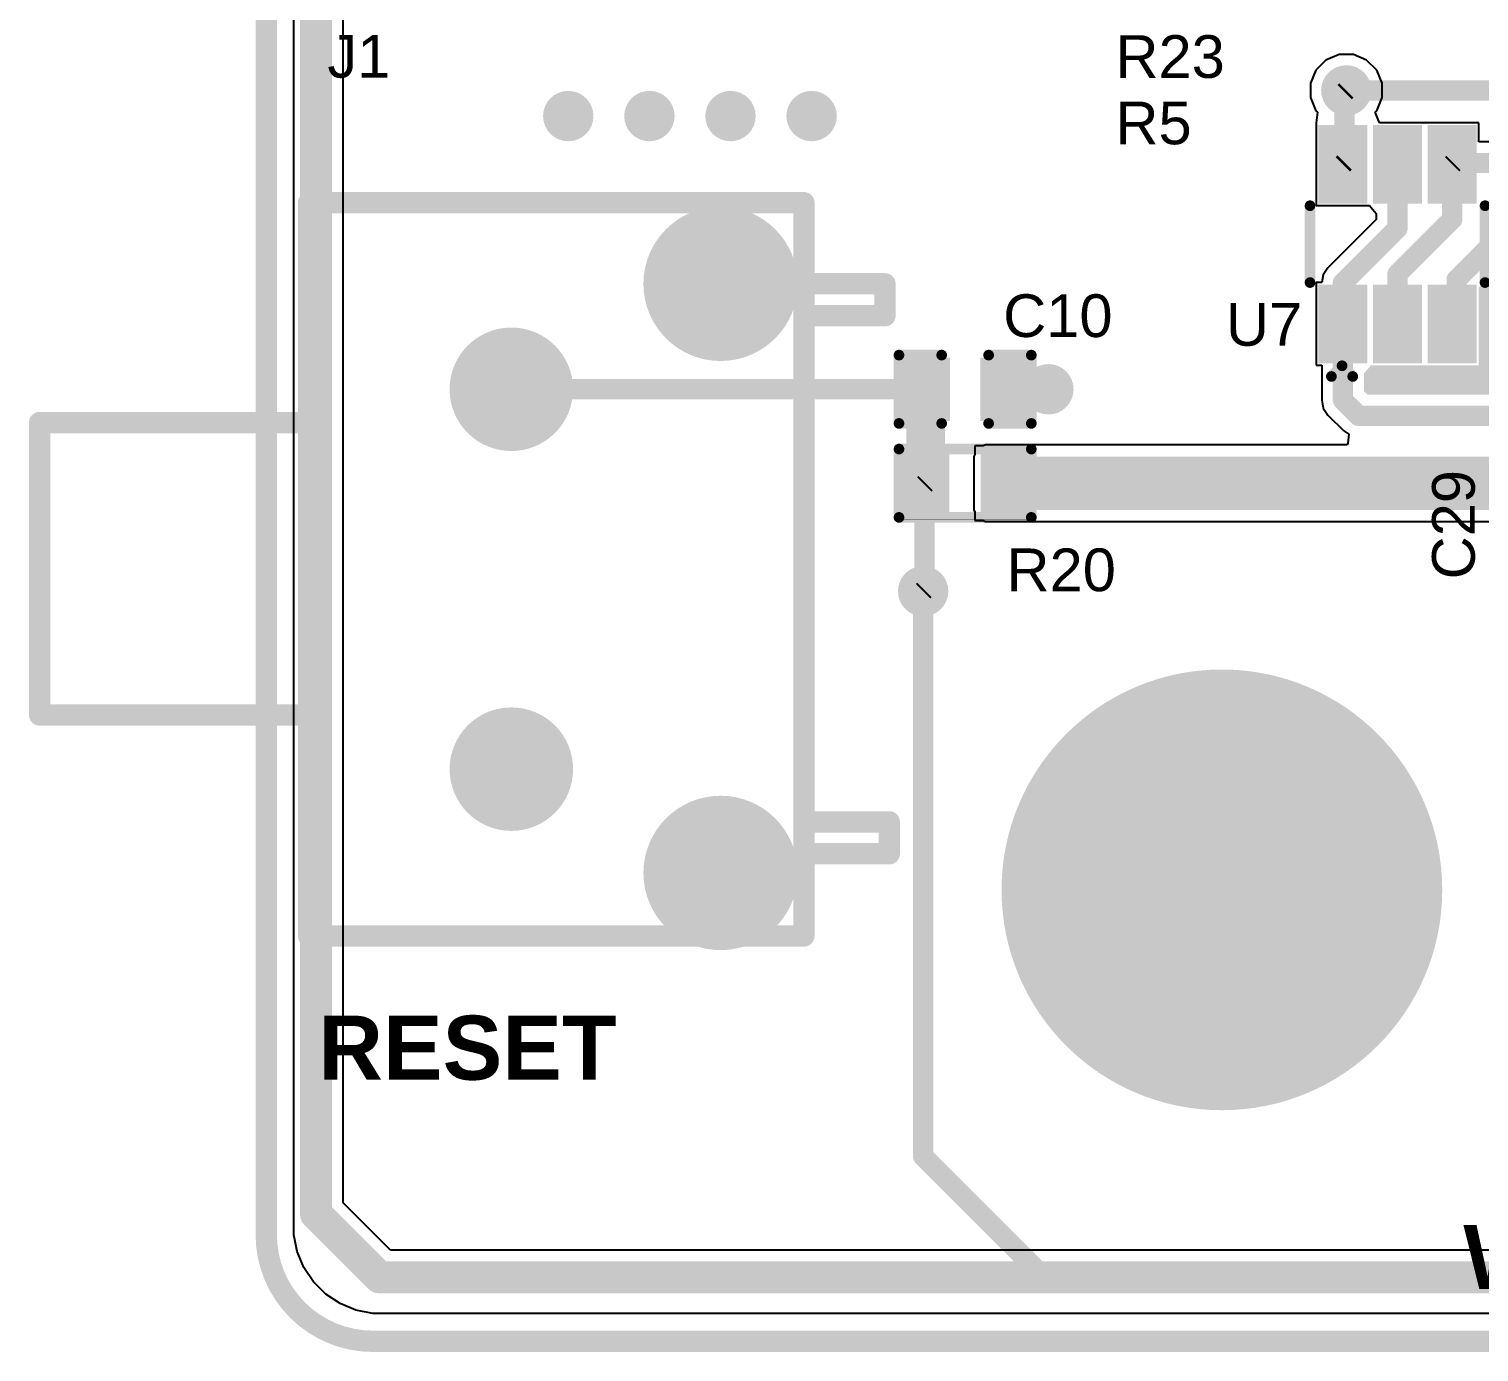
# Model space of a CAD drawing. Header units: inches. Extents: x -3 to 103, y 0 to 40.
# Drawn here: x -2.82 to 14.43, y -0.13 to 15.62 of the extents above; entities that cross this region are included whole.
import ezdxf

# ---------------------------------------------------------------- set-up
doc = ezdxf.new("R2010")
doc.units = ezdxf.units.IN
for name, color, linetype in [('Board Outline', 216, 'Continuous'), ('Bottom Layer', 5, 'Continuous'), ('Bottom Paste', 16, 'Continuous'), ('Bottom Solder', 6, 'Continuous'), ('Multi-Layer', 9, 'Continuous'), ('Pad Holes', 156, 'Continuous'), ('Top Layer', 1, 'Continuous'), ('Top Overlay', 2, 'Continuous'), ('Top Paste', 8, 'Continuous'), ('Top Solder', 216, 'Continuous'), ('Via Holes', 16, 'Continuous')]:
    doc.layers.add(name, color=color, linetype=linetype)
doc.styles.add('Arial', font='', dxfattribs={"height": 0.2})
doc.styles.add('Arial_Bold', font='', dxfattribs={"height": 0.2})
doc.styles.get('Arial').set_extended_font_data('Arial')
doc.styles.get('Arial_Bold').set_extended_font_data('Arial', bold=True)

# ---------------------------------------------------------------- blocks, each defined once
blk = doc.blocks.new('SC_70_6__18')
at = {"layer": 'Top Layer'}
for points in [[(-1.31500118, 0.84000086), (-0.5850000999999999, 0.84000086), (-0.5850000999999999, 0.4600016199999999), (-1.31500118, 0.4600016199999999)], [(0.5850000999999999, 0.84000086), (1.31500118, 0.84000086), (1.31500118, 0.4600016199999999), (0.5850000999999999, 0.4600016199999999)], [(-1.31500118, 0.18999962), (-0.5850000999999999, 0.18999962), (-0.5850000999999999, -0.18999962), (-1.31500118, -0.18999962)], [(0.5850000999999999, 0.18999962), (1.31500118, 0.18999962), (1.31500118, -0.18999962), (0.5850000999999999, -0.18999962)], [(-1.31500118, -0.4599990799999999), (-0.5850000999999999, -0.4599990799999999), (-0.5850000999999999, -0.8399983199999999), (-1.31500118, -0.8399983199999999)], [(0.5850000999999999, -0.4599990799999999), (1.31500118, -0.4599990799999999), (1.31500118, -0.8399983199999999), (0.5850000999999999, -0.8399983199999999)]]:
    blk.add_hatch(color=1, dxfattribs=at).paths.add_polyline_path(points)
at = {"layer": 'Top Paste'}
for points in [[(-1.31500118, 0.84000086), (-0.5850000999999999, 0.84000086), (-0.5850000999999999, 0.4600016199999999), (-1.31500118, 0.4600016199999999)], [(0.5850000999999999, 0.84000086), (1.31500118, 0.84000086), (1.31500118, 0.4600016199999999), (0.5850000999999999, 0.4600016199999999)], [(-1.31500118, 0.18999962), (-0.5850000999999999, 0.18999962), (-0.5850000999999999, -0.18999962), (-1.31500118, -0.18999962)], [(0.5850000999999999, 0.18999962), (1.31500118, 0.18999962), (1.31500118, -0.18999962), (0.5850000999999999, -0.18999962)], [(-1.31500118, -0.4599990799999999), (-0.5850000999999999, -0.4599990799999999), (-0.5850000999999999, -0.8399983199999999), (-1.31500118, -0.8399983199999999)], [(0.5850000999999999, -0.4599990799999999), (1.31500118, -0.4599990799999999), (1.31500118, -0.8399983199999999), (0.5850000999999999, -0.8399983199999999)]]:
    blk.add_hatch(color=8, dxfattribs=at).paths.add_polyline_path(points)
at = {"layer": 'Top Solder'}
for points in [[(-1.41660118, 0.9416008599999999), (-0.4834000999999999, 0.9416008599999999), (-0.4834000999999999, 0.35840162), (-1.41660118, 0.35840162)], [(0.4834000999999999, 0.9416008599999999), (1.41660118, 0.9416008599999999), (1.41660118, 0.35840162), (0.4834000999999999, 0.35840162)], [(-1.41660118, 0.29159962), (-0.4834000999999999, 0.29159962), (-0.4834000999999999, -0.29159962), (-1.41660118, -0.29159962)], [(0.4834000999999999, 0.29159962), (1.41660118, 0.29159962), (1.41660118, -0.29159962), (0.4834000999999999, -0.29159962)], [(-1.41660118, -0.35839908), (-0.4834000999999999, -0.35839908), (-0.4834000999999999, -0.94159832), (-1.41660118, -0.94159832)], [(0.4834000999999999, -0.35839908), (1.41660118, -0.35839908), (1.41660118, -0.94159832), (0.4834000999999999, -0.94159832)]]:
    blk.add_hatch(color=216, dxfattribs=at).paths.add_polyline_path(points)
at = {"layer": 'Top Overlay', "const_width": 0.127}
for points in [[(-0.4571999999999999, 1.0414), (0.4571999999999999, 1.0414)], [(-1.5748, 0.7874), (-1.5748, 0.5334)], [(-1.5748, 0.7874), (-1.4478, 0.6604)], [(-1.4478, 0.6604), (-1.5748, 0.5334)], [(-0.4571999999999999, -1.04139746), (0.4571999999999999, -1.04139746)]]:
    blk.add_lwpolyline(points, dxfattribs=at)
at = {"layer": 'Top Overlay', "const_width": 0.0635}
for points in [[(-0.4889499999999999, 1.0414, 1), (-0.42545, 1.0414, 1)], [(0.42545, 1.0414, 1), (0.4889499999999999, 1.0414, 1)], [(-1.60655, 0.7874, 1), (-1.54305, 0.7874, 1)], [(-1.60655, 0.7874, 1), (-1.54305, 0.7874, 1)], [(-1.47955, 0.6604, 1), (-1.41605, 0.6604, 1)], [(-1.47955, 0.6604, 1), (-1.41605, 0.6604, 1)], [(-1.60655, 0.5334, 1), (-1.54305, 0.5334, 1)], [(-1.60655, 0.5334, 1), (-1.54305, 0.5334, 1)], [(-0.4889499999999999, -1.04139746, 1), (-0.42545, -1.04139746, 1)], [(0.42545, -1.04139746, 1), (0.4889499999999999, -1.04139746, 1)]]:
    blk.add_lwpolyline(points, format="xyb", close=True, dxfattribs=at)
blk = doc.blocks.new('1_1825027_4_27')
at = {"layer": 'Bottom Layer'}
h = blk.add_hatch(color=5, dxfattribs=at)
edge = h.paths.add_edge_path()
edge.add_arc((-3.50500188, 0), 0.7499985, 0, 360)
h = blk.add_hatch(color=5, dxfattribs=at)
edge = h.paths.add_edge_path()
edge.add_arc((3.50499934, 0), 0.7499985, 0, 360)
h = blk.add_hatch(color=5, dxfattribs=at)
edge = h.paths.add_edge_path()
edge.add_arc((-2.25000312, -2.4900001), 0.5999987999999999, 0, 360)
h = blk.add_hatch(color=5, dxfattribs=at)
edge = h.paths.add_edge_path()
edge.add_arc((2.269998, -2.4900001), 0.5999987999999999, 0, 360)
at = {"layer": 'Bottom Paste'}
h = blk.add_hatch(color=16, dxfattribs=at)
edge = h.paths.add_edge_path()
edge.add_arc((-3.50500188, 0), 0.91855798, 0, 360)
h = blk.add_hatch(color=16, dxfattribs=at)
edge = h.paths.add_edge_path()
edge.add_arc((3.50499934, 0), 0.91855798, 0, 360)
h = blk.add_hatch(color=16, dxfattribs=at)
edge = h.paths.add_edge_path()
edge.add_arc((-2.25000312, -2.4900001), 0.7348448599999999, 0, 360)
h = blk.add_hatch(color=16, dxfattribs=at)
edge = h.paths.add_edge_path()
edge.add_arc((2.269998, -2.4900001), 0.7348448599999999, 0, 360)
at = {"layer": 'Bottom Solder'}
h = blk.add_hatch(color=6, dxfattribs=at)
edge = h.paths.add_edge_path()
edge.add_arc((-3.50500188, 0), 0.7649997399999999, 0, 360)
h = blk.add_hatch(color=6, dxfattribs=at)
edge = h.paths.add_edge_path()
edge.add_arc((3.50499934, 0), 0.7649997399999999, 0, 360)
h = blk.add_hatch(color=6, dxfattribs=at)
edge = h.paths.add_edge_path()
edge.add_arc((-2.25000312, -2.4900001), 0.61500004, 0, 360)
h = blk.add_hatch(color=6, dxfattribs=at)
edge = h.paths.add_edge_path()
edge.add_arc((2.269998, -2.4900001), 0.61500004, 0, 360)
at = {"layer": 'Multi-Layer'}
h = blk.add_hatch(color=9, dxfattribs=at)
edge = h.paths.add_edge_path()
edge.add_arc((-3.50500188, 0), 0.7499985, 0, 360)
h = blk.add_hatch(color=9, dxfattribs=at)
edge = h.paths.add_edge_path()
edge.add_arc((3.50499934, 0), 0.7499985, 0, 360)
h = blk.add_hatch(color=9, dxfattribs=at)
edge = h.paths.add_edge_path()
edge.add_arc((-2.25000312, -2.4900001), 0.5999987999999999, 0, 360)
h = blk.add_hatch(color=9, dxfattribs=at)
edge = h.paths.add_edge_path()
edge.add_arc((2.269998, -2.4900001), 0.5999987999999999, 0, 360)
at = {"layer": 'Pad Holes'}
h = blk.add_hatch(color=7, dxfattribs=at)
edge = h.paths.add_edge_path()
edge.add_arc((-3.50500188, 0), 0.5999987999999999, 0, 360)
h = blk.add_hatch(color=7, dxfattribs=at)
edge = h.paths.add_edge_path()
edge.add_arc((3.50499934, 0), 0.5999987999999999, 0, 360)
h = blk.add_hatch(color=7, dxfattribs=at)
edge = h.paths.add_edge_path()
edge.add_arc((-2.25000312, -2.4900001), 0.499999, 0, 360)
h = blk.add_hatch(color=7, dxfattribs=at)
edge = h.paths.add_edge_path()
edge.add_arc((2.269998, -2.4900001), 0.499999, 0, 360)
at = {"layer": 'Top Layer'}
h = blk.add_hatch(color=1, dxfattribs=at)
edge = h.paths.add_edge_path()
edge.add_arc((-3.50500188, 0), 0.7499985, 0, 360)
h = blk.add_hatch(color=1, dxfattribs=at)
edge = h.paths.add_edge_path()
edge.add_arc((3.50499934, 0), 0.7499985, 0, 360)
h = blk.add_hatch(color=1, dxfattribs=at)
edge = h.paths.add_edge_path()
edge.add_arc((-2.25000312, -2.4900001), 0.5999987999999999, 0, 360)
h = blk.add_hatch(color=1, dxfattribs=at)
edge = h.paths.add_edge_path()
edge.add_arc((2.269998, -2.4900001), 0.5999987999999999, 0, 360)
at = {"layer": 'Top Paste'}
h = blk.add_hatch(color=8, dxfattribs=at)
edge = h.paths.add_edge_path()
edge.add_arc((-3.50500188, 0), 0.91855798, 0, 360)
h = blk.add_hatch(color=8, dxfattribs=at)
edge = h.paths.add_edge_path()
edge.add_arc((3.50499934, 0), 0.91855798, 0, 360)
h = blk.add_hatch(color=8, dxfattribs=at)
edge = h.paths.add_edge_path()
edge.add_arc((-2.25000312, -2.4900001), 0.7348448599999999, 0, 360)
h = blk.add_hatch(color=8, dxfattribs=at)
edge = h.paths.add_edge_path()
edge.add_arc((2.269998, -2.4900001), 0.7348448599999999, 0, 360)
at = {"layer": 'Top Solder'}
h = blk.add_hatch(color=216, dxfattribs=at)
edge = h.paths.add_edge_path()
edge.add_arc((-3.50500188, 0), 0.7649997399999999, 0, 360)
h = blk.add_hatch(color=216, dxfattribs=at)
edge = h.paths.add_edge_path()
edge.add_arc((3.50499934, 0), 0.7649997399999999, 0, 360)
h = blk.add_hatch(color=216, dxfattribs=at)
edge = h.paths.add_edge_path()
edge.add_arc((-2.25000312, -2.4900001), 0.61500004, 0, 360)
h = blk.add_hatch(color=216, dxfattribs=at)
edge = h.paths.add_edge_path()
edge.add_arc((2.269998, -2.4900001), 0.61500004, 0, 360)
at = {"layer": 'Top Overlay', "const_width": 0.254}
for points in [[(-3.1258637, 1.9558), (-3.50500188, 1.9558)], [(-3.50500188, 0.9905999999999999), (-3.50500188, 1.9558)], [(-3.1258637, 0.9905999999999999), (-3.1258637, 1.9558)], [(3.2766, 2.0066), (2.89746182, 2.0066)], [(2.89746182, 0.9905999999999999), (2.89746182, 2.0066)], [(3.2766, 0.9905999999999999), (3.2766, 2.0066)], [(4.255000379999999, 0.9905999999999999), (-4.4704, 0.9905999999999999)], [(-4.4704, -4.9022), (-4.4704, 0.9905999999999999)], [(-3.1258637, 0.9905999999999999), (-3.50500188, 0.9905999999999999)], [(3.2766, 0.9905999999999999), (2.89746182, 0.9905999999999999)], [(4.255000379999999, -4.9022), (4.255000379999999, 0.9905999999999999)], [(4.255000379999999, -4.9022), (-4.4704, -4.9022)], [(1.6256, -4.9022), (-1.8542, -4.9022)], [(-1.8542, -8.102599999999999), (-1.8542, -4.9022)], [(1.6256, -8.102599999999999), (1.6256, -4.9022)], [(1.6256, -8.102599999999999), (-1.8542, -8.102599999999999)]]:
    blk.add_lwpolyline(points, dxfattribs=at)
at = {"layer": 'Top Overlay', "const_width": 0.127}
for points in [[(-3.56850188, 1.9558, 1), (-3.44150188, 1.9558, 1)], [(-3.56850188, 1.9558, 1), (-3.44150188, 1.9558, 1)], [(-3.1893637, 1.9558, 1), (-3.0623637, 1.9558, 1)], [(-3.1893637, 1.9558, 1), (-3.0623637, 1.9558, 1)], [(2.83396182, 2.0066, 1), (2.96096182, 2.0066, 1)], [(2.83396182, 2.0066, 1), (2.96096182, 2.0066, 1)], [(3.2131, 2.0066, 1), (3.3401, 2.0066, 1)], [(3.2131, 2.0066, 1), (3.3401, 2.0066, 1)], [(-4.533899999999999, 0.9905999999999999, 1), (-4.406899999999999, 0.9905999999999999, 1)], [(-4.533899999999999, 0.9905999999999999, 1), (-4.406899999999999, 0.9905999999999999, 1)], [(-3.56850188, 0.9905999999999999, 1), (-3.44150188, 0.9905999999999999, 1)], [(-3.56850188, 0.9905999999999999, 1), (-3.44150188, 0.9905999999999999, 1)], [(-3.1893637, 0.9905999999999999, 1), (-3.0623637, 0.9905999999999999, 1)], [(-3.1893637, 0.9905999999999999, 1), (-3.0623637, 0.9905999999999999, 1)], [(2.83396182, 0.9905999999999999, 1), (2.96096182, 0.9905999999999999, 1)], [(2.83396182, 0.9905999999999999, 1), (2.96096182, 0.9905999999999999, 1)], [(3.2131, 0.9905999999999999, 1), (3.3401, 0.9905999999999999, 1)], [(3.2131, 0.9905999999999999, 1), (3.3401, 0.9905999999999999, 1)], [(4.19150038, 0.9905999999999999, 1), (4.31850038, 0.9905999999999999, 1)], [(4.19150038, 0.9905999999999999, 1), (4.31850038, 0.9905999999999999, 1)], [(-4.533899999999999, -4.9022, 1), (-4.406899999999999, -4.9022, 1)], [(-4.533899999999999, -4.9022, 1), (-4.406899999999999, -4.9022, 1)], [(-1.9177, -4.9022, 1), (-1.7907, -4.9022, 1)], [(-1.9177, -4.9022, 1), (-1.7907, -4.9022, 1)], [(1.5621, -4.9022, 1), (1.6891, -4.9022, 1)], [(1.5621, -4.9022, 1), (1.6891, -4.9022, 1)], [(4.19150038, -4.9022, 1), (4.31850038, -4.9022, 1)], [(4.19150038, -4.9022, 1), (4.31850038, -4.9022, 1)], [(-1.9177, -8.102599999999999, 1), (-1.7907, -8.102599999999999, 1)], [(-1.9177, -8.102599999999999, 1), (-1.7907, -8.102599999999999, 1)], [(1.5621, -8.102599999999999, 1), (1.6891, -8.102599999999999, 1)], [(1.5621, -8.102599999999999, 1), (1.6891, -8.102599999999999, 1)]]:
    blk.add_lwpolyline(points, format="xyb", close=True, dxfattribs=at)
blk = doc.blocks.new('R___0402_56')
at = {"layer": 'Top Layer'}
for points in [[(-0.6985, -0.3175), (-0.6985, 0.3175), (-0.2412999999999999, 0.3175), (-0.2413, -0.3175)], [(0.2412999999999999, -0.3175), (0.2413, 0.3175), (0.6985, 0.3175), (0.6985, -0.3175)]]:
    blk.add_hatch(color=1, dxfattribs=at).paths.add_polyline_path(points)
at = {"layer": 'Top Paste'}
for points in [[(-0.6985, -0.3175), (-0.6985, 0.3175), (-0.2412999999999999, 0.3175), (-0.2413, -0.3175)], [(0.2412999999999999, -0.3175), (0.2413, 0.3175), (0.6985, 0.3175), (0.6985, -0.3175)]]:
    blk.add_hatch(color=8, dxfattribs=at).paths.add_polyline_path(points)
at = {"layer": 'Top Solder'}
for points in [[(-0.75350116, -0.37250116), (-0.75350116, 0.37250116), (-0.1862988399999999, 0.37250116), (-0.18629884, -0.37250116)], [(0.1862988399999999, -0.37250116), (0.18629884, 0.37250116), (0.75350116, 0.37250116), (0.75350116, -0.37250116)]]:
    blk.add_hatch(color=216, dxfattribs=at).paths.add_polyline_path(points)
at = {"layer": 'Top Overlay'}
for points, const_width in [([(-0.7874, 0.4064), (0.7874, 0.4064)], 0.127), ([(-0.7874, -0.4064), (-0.7874, 0.4064)], 0.127), ([(0.7874, -0.4064), (0.7874, 0.4064)], 0.127), ([(-0.7874, -0.4064), (0.7874, -0.4064)], 0.127), ([(-0.8128, -0.4318), (0.8128, -0.4318)], 0.0032258)]:
    blk.add_lwpolyline(points, dxfattribs=dict(at, const_width=const_width))
for points, const_width in [([(-0.8191499999999999, 0.4064, 1), (-0.7556499999999999, 0.4064, 1)], 0.0635), ([(-0.8191499999999999, 0.4064, 1), (-0.7556499999999999, 0.4064, 1)], 0.0635), ([(0.7556499999999999, 0.4064, 1), (0.8191499999999999, 0.4064, 1)], 0.0635), ([(0.7556499999999999, 0.4064, 1), (0.8191499999999999, 0.4064, 1)], 0.0635), ([(-0.8191499999999999, -0.4064, 1), (-0.7556499999999999, -0.4064, 1)], 0.0635), ([(-0.8191499999999999, -0.4064, 1), (-0.7556499999999999, -0.4064, 1)], 0.0635), ([(0.7556499999999999, -0.4064, 1), (0.8191499999999999, -0.4064, 1)], 0.0635), ([(0.7556499999999999, -0.4064, 1), (0.8191499999999999, -0.4064, 1)], 0.0635), ([(-0.81360518, -0.4318, 1), (-0.8119948199999999, -0.4318, 1)], 0.0016129), ([(0.8119948199999999, -0.4318, 1), (0.81360518, -0.4318, 1)], 0.0016129)]:
    blk.add_lwpolyline(points, format="xyb", close=True, dxfattribs=dict(at, const_width=const_width))
blk = doc.blocks.new('____0402_125')
at = {"layer": 'Top Layer'}
for points in [[(-0.6985, -0.3175), (-0.6985, 0.3175), (-0.2412999999999999, 0.3175), (-0.2413, -0.3175)], [(0.2412999999999999, -0.3175), (0.2413, 0.3175), (0.6985, 0.3175), (0.6985, -0.3175)]]:
    blk.add_hatch(color=1, dxfattribs=at).paths.add_polyline_path(points)
at = {"layer": 'Top Paste'}
for points in [[(-0.6985, -0.3175), (-0.6985, 0.3175), (-0.2412999999999999, 0.3175), (-0.2413, -0.3175)], [(0.2412999999999999, -0.3175), (0.2413, 0.3175), (0.6985, 0.3175), (0.6985, -0.3175)]]:
    blk.add_hatch(color=8, dxfattribs=at).paths.add_polyline_path(points)
at = {"layer": 'Top Solder'}
for points in [[(-0.7584998799999999, -0.37749988), (-0.7584998799999999, 0.37749988), (-0.18130012, 0.37749988), (-0.18130012, -0.37749988)], [(0.18130012, -0.37749988), (0.18130012, 0.37749988), (0.7584998799999999, 0.37749988), (0.7584998799999999, -0.37749988)]]:
    blk.add_hatch(color=216, dxfattribs=at).paths.add_polyline_path(points)
at = {"layer": 'Top Overlay', "const_width": 0.127}
for points in [[(-0.7874, -0.4064), (-0.7874, 0.4064)], [(-0.7874, 0.4064), (-0.2794, 0.4064)], [(0.2794, 0.4064), (0.7874, 0.4064)], [(0.7874, -0.4064), (0.7874, 0.4064)], [(-0.7874, -0.4064), (-0.2794, -0.4064)], [(0.2794, -0.4064), (0.7874, -0.4064)]]:
    blk.add_lwpolyline(points, dxfattribs=at)
at = {"layer": 'Top Overlay', "const_width": 0.0635}
for points in [[(-0.8191499999999999, 0.4064, 1), (-0.7556499999999999, 0.4064, 1)], [(-0.8191499999999999, 0.4064, 1), (-0.7556499999999999, 0.4064, 1)], [(-0.31115, 0.4064, 1), (-0.24765, 0.4064, 1)], [(0.24765, 0.4064, 1), (0.31115, 0.4064, 1)], [(0.7556499999999999, 0.4064, 1), (0.8191499999999999, 0.4064, 1)], [(0.7556499999999999, 0.4064, 1), (0.8191499999999999, 0.4064, 1)], [(-0.8191499999999999, -0.4064, 1), (-0.7556499999999999, -0.4064, 1)], [(-0.8191499999999999, -0.4064, 1), (-0.7556499999999999, -0.4064, 1)], [(-0.31115, -0.4064, 1), (-0.24765, -0.4064, 1)], [(0.24765, -0.4064, 1), (0.31115, -0.4064, 1)], [(0.7556499999999999, -0.4064, 1), (0.8191499999999999, -0.4064, 1)], [(0.7556499999999999, -0.4064, 1), (0.8191499999999999, -0.4064, 1)]]:
    blk.add_lwpolyline(points, format="xyb", close=True, dxfattribs=at)

msp = doc.modelspace()

# ---------------------------------------------------------------- hatches: boundary and pattern name
at = {"layer": 'Bottom Layer'}
h = msp.add_hatch(color=5, dxfattribs=at)
edge = h.paths.add_edge_path()
edge.add_arc((12.8524, 14.8844), 0.2999994, 0, 360)
h = msp.add_hatch(color=5, dxfattribs=at)
edge = h.paths.add_edge_path()
edge.add_arc((3.5943032, 14.5796), 0.2999994, 0, 360)
h = msp.add_hatch(color=5, dxfattribs=at)
edge = h.paths.add_edge_path()
edge.add_arc((4.5595032, 14.5796), 0.2999994, 0, 360)
h = msp.add_hatch(color=5, dxfattribs=at)
edge = h.paths.add_edge_path()
edge.add_arc((5.5247032, 14.5796), 0.2999994, 0, 360)
h = msp.add_hatch(color=5, dxfattribs=at)
edge = h.paths.add_edge_path()
edge.add_arc((6.4899032, 14.5796), 0.2999994, 0, 360)
h = msp.add_hatch(color=5, dxfattribs=at)
edge = h.paths.add_edge_path()
edge.add_arc((9.30734994, 11.3284), 0.2999994, 0, 360)
h = msp.add_hatch(color=5, dxfattribs=at)
edge = h.paths.add_edge_path()
edge.add_arc((7.81704304, 8.9260807), 0.2999994, 0, 360)
h = msp.add_hatch(color=5, dxfattribs=at)
edge = h.paths.add_edge_path()
edge.add_arc((11.37196608, 5.37196538), 2.50000008, 0, 360)
at = {"layer": 'Bottom Paste'}
h = msp.add_hatch(color=16, dxfattribs=at)
edge = h.paths.add_edge_path()
edge.add_arc((11.37196608, 5.37196538), 2.62202168, 0, 360)
at = {"layer": 'Bottom Solder'}
h = msp.add_hatch(color=6, dxfattribs=at)
edge = h.paths.add_edge_path()
edge.add_arc((12.8524, 14.8844), 0.2999994, 0, 360)
h = msp.add_hatch(color=6, dxfattribs=at)
edge = h.paths.add_edge_path()
edge.add_arc((3.5943032, 14.5796), 0.2999994, 0, 360)
h = msp.add_hatch(color=6, dxfattribs=at)
edge = h.paths.add_edge_path()
edge.add_arc((4.5595032, 14.5796), 0.2999994, 0, 360)
h = msp.add_hatch(color=6, dxfattribs=at)
edge = h.paths.add_edge_path()
edge.add_arc((5.5247032, 14.5796), 0.2999994, 0, 360)
h = msp.add_hatch(color=6, dxfattribs=at)
edge = h.paths.add_edge_path()
edge.add_arc((6.4899032, 14.5796), 0.2999994, 0, 360)
h = msp.add_hatch(color=6, dxfattribs=at)
edge = h.paths.add_edge_path()
edge.add_arc((9.30734994, 11.3284), 0.2999994, 0, 360)
h = msp.add_hatch(color=6, dxfattribs=at)
edge = h.paths.add_edge_path()
edge.add_arc((7.81704304, 8.9260807), 0.2999994, 0, 360)
h = msp.add_hatch(color=6, dxfattribs=at)
edge = h.paths.add_edge_path()
edge.add_arc((11.37196608, 5.37196538), 2.51500132, 0, 360)
at = {"layer": 'Multi-Layer'}
h = msp.add_hatch(color=9, dxfattribs=at)
edge = h.paths.add_edge_path()
edge.add_arc((11.37196608, 5.37196538), 2.50000008, 0, 360)
at = {"layer": 'Pad Holes'}
h = msp.add_hatch(color=7, dxfattribs=at)
edge = h.paths.add_edge_path()
edge.add_arc((11.37196608, 5.37196538), 1.49999954, 0, 360)
at = {"layer": 'Top Layer'}
h = msp.add_hatch(color=1, dxfattribs=at)
edge = h.paths.add_edge_path()
edge.add_arc((12.8524, 14.8844), 0.2999994, 0, 360)
h = msp.add_hatch(color=1, dxfattribs=at)
edge = h.paths.add_edge_path()
edge.add_arc((3.5943032, 14.5796), 0.2999994, 0, 360)
h = msp.add_hatch(color=1, dxfattribs=at)
edge = h.paths.add_edge_path()
edge.add_arc((4.5595032, 14.5796), 0.2999994, 0, 360)
h = msp.add_hatch(color=1, dxfattribs=at)
edge = h.paths.add_edge_path()
edge.add_arc((5.5247032, 14.5796), 0.2999994, 0, 360)
h = msp.add_hatch(color=1, dxfattribs=at)
edge = h.paths.add_edge_path()
edge.add_arc((6.4899032, 14.5796), 0.2999994, 0, 360)
for points in [[(16.58499858, 13.0033014), (15.82516012, 13.0033014), (15.7285309, 12.98408122), (15.64661336, 12.92934422), (15.25720596, 12.53993428), (15.20246896, 12.45801928), (15.18324878, 12.36139006), (15.18324878, 11.30598704), (15.14066314, 11.2634014), (13.10658796, 11.2634014), (13.06450016, 11.30548666), (13.06450016, 11.5199414), (13.14500292, 11.61359882), (13.77899454, 11.61359882), (13.77899454, 11.61359374), (13.79500416, 11.61359374), (13.79500416, 11.61359882), (14.42899832, 11.61359882), (14.42899832, 12.5426216), (15.03457496, 13.1481957), (16.58499858, 13.1481957)], [(7.618171199999999, 9.893137439999999), (8.075533759999999, 9.893137439999999), (8.075533759999999, 11.6459), (7.618171199999999, 11.6459)], [(14.80075018, 10.38377146), (16.60557004, 10.38377146), (16.71199858, 10.4902), (18.17369746, 10.4902), (18.17369746, 9.9314), (18.16886892, 9.92657146), (14.80075018, 9.92657146), (14.76731616, 9.893137439999999), (8.557971199999999, 9.893137439999999), (8.557971199999999, 10.52813744), (14.6563842, 10.52813744)]]:
    msp.add_hatch(color=1, dxfattribs=at).paths.add_polyline_path(points)
h = msp.add_hatch(color=1, dxfattribs=at)
edge = h.paths.add_edge_path()
edge.add_arc((9.30734994, 11.3284), 0.2999994, 0, 360)
h = msp.add_hatch(color=1, dxfattribs=at)
edge = h.paths.add_edge_path()
edge.add_arc((7.81704304, 8.9260807), 0.2999994, 0, 360)
h = msp.add_hatch(color=1, dxfattribs=at)
edge = h.paths.add_edge_path()
edge.add_arc((11.37196608, 5.37196538), 2.50000008, 0, 360)
at = {"layer": 'Top Paste'}
h = msp.add_hatch(color=8, dxfattribs=at)
edge = h.paths.add_edge_path()
edge.add_arc((11.37196608, 5.37196538), 2.62202168, 0, 360)
at = {"layer": 'Top Solder'}
h = msp.add_hatch(color=216, dxfattribs=at)
edge = h.paths.add_edge_path()
edge.add_arc((11.37196608, 5.37196538), 2.51500132, 0, 360)
at = {"layer": 'Via Holes'}
h = msp.add_hatch(color=7, dxfattribs=at)
edge = h.paths.add_edge_path()
edge.add_arc((12.8524, 14.8844), 0.1499997, 0, 360)
h = msp.add_hatch(color=7, dxfattribs=at)
edge = h.paths.add_edge_path()
edge.add_arc((3.5943032, 14.5796), 0.1499997, 0, 360)
h = msp.add_hatch(color=7, dxfattribs=at)
edge = h.paths.add_edge_path()
edge.add_arc((4.5595032, 14.5796), 0.1499997, 0, 360)
h = msp.add_hatch(color=7, dxfattribs=at)
edge = h.paths.add_edge_path()
edge.add_arc((5.5247032, 14.5796), 0.1499997, 0, 360)
h = msp.add_hatch(color=7, dxfattribs=at)
edge = h.paths.add_edge_path()
edge.add_arc((6.4899032, 14.5796), 0.1499997, 0, 360)
h = msp.add_hatch(color=7, dxfattribs=at)
edge = h.paths.add_edge_path()
edge.add_arc((9.30734994, 11.3284), 0.1499997, 0, 360)
h = msp.add_hatch(color=7, dxfattribs=at)
edge = h.paths.add_edge_path()
edge.add_arc((7.81704304, 8.9260807), 0.1499997, 0, 360)

# ---------------------------------------------------------------- linework, layer by layer
at = {"layer": 'Board Outline', "const_width": 0.254}
for points in [[(0, 1.27), (0, 38.73002414)], [(1.27, 0), (40.58299732, 0)]]:
    msp.add_lwpolyline(points, dxfattribs=at)
at = {"layer": 'Board Outline', "const_width": 0.127}
for points in [[(-0.0635, 1.27, 1), (0.0635, 1.27, 1)], [(-0.0635, 1.27, 1), (0.0635, 1.27, 1)], [(1.2065, 0, 1), (1.3335, 0, 1)], [(1.2065, 0, 1), (1.3335, 0, 1)]]:
    msp.add_lwpolyline(points, format="xyb", close=True, dxfattribs=at)
at = {"layer": 'Board Outline', "const_width": 0.254}
msp.add_lwpolyline([(1.27, 0, -0.4142135623730951), (0, 1.27)], format="xyb", dxfattribs=at)
at = {"layer": 'Bottom Layer'}
for p, q in [((0.3302, 1.37159746), (0.3302, 38.7300216)), ((0.33019492, 1.26902972), (0.3302, 1.37159746)), ((0.37021008, 1.06783632), (0.33019492, 1.26902972)), ((0.44870878, 0.8783116799999999), (0.37021008, 1.06783632)), ((0.5626734999999999, 0.70774814), (0.44870878, 0.8783116799999999)), ((0.70772528, 0.56269128), (0.5626734999999999, 0.70774814)), ((0.87828882, 0.4487240199999999), (0.70772528, 0.56269128)), ((1.06780838, 0.37022024), (0.87828882, 0.4487240199999999)), ((1.26900178, 0.3302), (1.06780838, 0.37022024)), ((1.37156952, 0.33020254), (1.26900178, 0.3302)), ((40.259, 0.33020254), (1.37156952, 0.33020254))]:
    msp.add_line(p, q, dxfattribs=at)
at = {"layer": 'Bottom Layer', "const_width": 0.2413}
for points in [[(12.8524, 14.8844), (14.5542, 14.8844)], [(7.81704304, 2.20287596), (7.81704304, 8.9260807)], [(7.81704304, 2.20287596), (9.25783772, 0.76208128)], [(9.25783772, 0.76208128), (27.17824384, 0.76208128)]]:
    msp.add_lwpolyline(points, dxfattribs=at)
at = {"layer": 'Bottom Layer', "const_width": 0.12065}
for points in [[(12.792075, 14.8844, 1), (12.912725, 14.8844, 1)], [(7.75671804, 8.9260807, 1), (7.877368039999999, 8.9260807, 1)], [(7.75671804, 2.20287596, 1), (7.877368039999999, 2.20287596, 1)], [(7.75671804, 2.20287596, 1), (7.877368039999999, 2.20287596, 1)], [(9.197512719999999, 0.76208128, 1), (9.318162719999998, 0.76208128, 1)], [(9.197512719999999, 0.76208128, 1), (9.318162719999998, 0.76208128, 1)]]:
    msp.add_lwpolyline(points, format="xyb", close=True, dxfattribs=at)
at = {"layer": 'Top Layer'}
for p, q in [((0.9161170399999999, 1.64989256), (0.9161170399999999, 26.79599924)), ((12.61052596, 15.24639064), (12.49040936, 15.12627404)), ((12.76746494, 15.3113994), (12.61052596, 15.24639064)), ((12.93733506, 15.3113994), (12.76746494, 15.3113994)), ((13.09427404, 15.24639064), (12.93733506, 15.3113994)), ((13.21439064, 15.12627404), (13.09427404, 15.24639064)), ((12.49040936, 15.12627404), (12.4254006, 14.96933506)), ((13.2793994, 14.96933506), (13.21439064, 15.12627404)), ((12.4254006, 14.96933506), (12.4254006, 14.79946494)), ((13.2793994, 14.79946494), (13.2793994, 14.96933506)), ((12.4254006, 14.79946494), (12.49040936, 14.64252596)), ((13.21439064, 14.64252596), (13.2793994, 14.79946494)), ((12.49040936, 14.64252596), (12.50833414, 14.62460118)), ((12.50833414, 14.62460118), (12.4949966, 14.49759864)), ((12.4949966, 14.49759864), (12.49499914, 14.49759864)), ((12.49499914, 14.49759864), (12.49499914, 13.5136001)), ((13.19646586, 14.62460118), (13.21439064, 14.64252596)), ((13.2490718, 14.49760118), (13.19646586, 14.62460118)), ((13.77899454, 14.49760118), (13.2490718, 14.49760118)), ((13.79500416, 14.49760626), (13.77899454, 14.49760626)), ((13.77899454, 14.49760626), (13.77899454, 14.49760118)), ((13.79500416, 14.49760118), (13.79500416, 14.49760626)), ((14.42899832, 14.49760118), (13.79500416, 14.49760118)), ((14.42899832, 14.2733014), (14.42899832, 14.49760118)), ((16.58499858, 14.2733014), (14.42899832, 14.2733014)), ((12.49499914, 13.5136001), (13.12899838, 13.51359756)), ((13.12899838, 13.51359756), (13.2094986, 13.41994268)), ((13.2094986, 13.35019174), (12.63345454, 12.77414514)), ((13.2094986, 13.41994268), (13.2094986, 13.35019174)), ((12.63345454, 12.77414514), (12.57871754, 12.69223014)), ((12.55989614, 12.5975999), (12.49499914, 12.5975999)), ((12.49499914, 12.5975999), (12.49499914, 11.61359882)), ((12.57871754, 12.69223014), (12.55989614, 12.5975999)), ((12.49499914, 11.61359882), (12.55949736, 11.61359882)), ((12.55949736, 11.61359882), (12.55949736, 11.20089962)), ((12.55949736, 11.20089962), (12.57871754, 11.1042704)), ((12.57871754, 11.1042704), (12.63345454, 11.0223554)), ((12.63345454, 11.0223554), (12.82345162, 10.83235578)), ((12.82345162, 10.83235578), (12.8829435, 10.79260224)), ((12.8829435, 10.79260224), (12.86957802, 10.68555902)), ((8.4309712, 10.55340282), (8.420506399999999, 10.52813744)), ((8.420506399999999, 10.52813744), (8.420506399999999, 9.893137439999999)), ((8.532705819999999, 10.65513744), (8.4309712, 10.65513744)), ((8.4309712, 10.65513744), (8.4309712, 10.55340282)), ((8.557971199999999, 10.66560224), (8.532705819999999, 10.65513744)), ((12.86181832, 10.66560224), (8.557971199999999, 10.66560224)), ((12.86957802, 10.68555902), (12.86181832, 10.66560224)), ((8.420506399999999, 9.893137439999999), (8.4309712, 9.86787206)), ((8.4309712, 9.86787206), (8.4309712, 9.76613744)), ((8.4309712, 9.76613744), (8.532705819999999, 9.76613744)), ((8.532705819999999, 9.76613744), (8.557971199999999, 9.75567264)), ((8.557971199999999, 9.75567264), (14.76731616, 9.75567264)), ((1.4804517, 1.0855579), (0.9161170399999999, 1.64989256)), ((18.40210442, 1.0855579), (1.4804517, 1.0855579))]:
    msp.add_line(p, q, dxfattribs=at)
for points, const_width in [([(0.59239658, 1.51580342), (0.59239658, 26.93008838)], 0.3809999999999999), ([(12.83219938, 14.86419938), (12.8524, 14.8844)], 0.2413), ([(12.83219938, 14.02580126), (12.83219938, 14.86419938)], 0.2413), ([(12.81199876, 14.00560064), (12.83219938, 14.02580126)], 0.2413), ([(13.462, 13.24560216), (13.462, 14.00560064)], 0.2413), ([(14.1119987, 14.00560064), (14.12719806, 14.0208)], 0.2413), ([(14.1119987, 13.34903858), (14.1119987, 14.00560064)], 0.2413), ([(14.12719806, 14.0208), (17.44284802, 14.0208)], 0.2413), ([(13.462, 12.69903988), (14.1119987, 13.34903858)], 0.2413), ([(14.16558, 12.63629172), (14.92998538, 13.4006971)], 0.2413), ([(12.81199876, 12.59560092), (13.462, 13.24560216)], 0.2413), ([(13.462, 12.12079872), (13.462, 12.69903988)], 0.2413), ([(12.81199876, 12.10559936), (12.81199876, 12.59560092)], 0.2413), ([(14.16558, 12.15918066), (14.16558, 12.63629172)], 0.2413), ([(14.1119987, 12.10559936), (14.16558, 12.15918066)], 0.2413), ([(12.81199876, 11.20089962), (12.81199876, 12.10559936)], 0.2413), ([(2.9168471, 11.32839492), (7.84692868, 11.32839492)], 0.2413), ([(7.84692868, 11.32839492), (7.84693376, 11.3284)], 0.2413), ([(8.786733759999999, 11.3284), (9.30734994, 11.3284)], 0.2413), ([(12.81199876, 11.20089962), (13.00199838, 11.0109)], 0.2413), ([(13.00199838, 11.0109), (15.24525018, 11.0109)], 0.2413), ([(7.83194776, 10.195814), (7.846771199999999, 10.21063744)], 0.2413), ([(7.83194776, 8.94098542), (7.83194776, 10.195814)], 0.2413), ([(7.81704304, 8.9260807), (7.83194776, 8.94098542)], 0.2413), ([(0.59239658, 1.51580342), (1.34636256, 0.76183744)], 0.3809999999999999), ([(1.34636256, 0.76183744), (26.65706632, 0.76183744)], 0.3809999999999999)]:
    msp.add_lwpolyline(points, dxfattribs=dict(at, const_width=const_width))
for points, const_width in [([(12.77187438, 14.86419938, 1), (12.89252438, 14.86419938, 1)], 0.12065), ([(12.77187438, 14.86419938, 1), (12.89252438, 14.86419938, 1)], 0.12065), ([(12.792075, 14.8844, 1), (12.912725, 14.8844, 1)], 0.12065), ([(12.75167376, 14.00560064, 1), (12.87232376, 14.00560064, 1)], 0.12065), ([(12.77187438, 14.02580126, 1), (12.89252438, 14.02580126, 1)], 0.12065), ([(12.77187438, 14.02580126, 1), (12.89252438, 14.02580126, 1)], 0.12065), ([(13.401675, 14.00560064, 1), (13.522325, 14.00560064, 1)], 0.12065), ([(14.0516737, 14.00560064, 1), (14.1723237, 14.00560064, 1)], 0.12065), ([(14.0516737, 14.00560064, 1), (14.1723237, 14.00560064, 1)], 0.12065), ([(14.06687306, 14.0208, 1), (14.18752306, 14.0208, 1)], 0.12065), ([(14.06687306, 14.0208, 1), (14.18752306, 14.0208, 1)], 0.12065), ([(14.0516737, 13.34903858, 1), (14.1723237, 13.34903858, 1)], 0.12065), ([(14.0516737, 13.34903858, 1), (14.1723237, 13.34903858, 1)], 0.12065), ([(13.401675, 13.24560216, 1), (13.522325, 13.24560216, 1)], 0.12065), ([(13.401675, 13.24560216, 1), (13.522325, 13.24560216, 1)], 0.12065), ([(13.401675, 12.69903988, 1), (13.522325, 12.69903988, 1)], 0.12065), ([(13.401675, 12.69903988, 1), (13.522325, 12.69903988, 1)], 0.12065), ([(12.75167376, 12.59560092, 1), (12.87232376, 12.59560092, 1)], 0.12065), ([(12.75167376, 12.59560092, 1), (12.87232376, 12.59560092, 1)], 0.12065), ([(14.105255, 12.63629172, 1), (14.225905, 12.63629172, 1)], 0.12065), ([(14.105255, 12.63629172, 1), (14.225905, 12.63629172, 1)], 0.12065), ([(14.105255, 12.15918066, 1), (14.225905, 12.15918066, 1)], 0.12065), ([(14.105255, 12.15918066, 1), (14.225905, 12.15918066, 1)], 0.12065), ([(12.75167376, 12.10559936, 1), (12.87232376, 12.10559936, 1)], 0.12065), ([(12.75167376, 12.10559936, 1), (12.87232376, 12.10559936, 1)], 0.12065), ([(13.401675, 12.12079872, 1), (13.522325, 12.12079872, 1)], 0.12065), ([(14.0516737, 12.10559936, 1), (14.1723237, 12.10559936, 1)], 0.12065), ([(2.8565221, 11.32839492, 1), (2.9771721, 11.32839492, 1)], 0.12065), ([(7.786603679999999, 11.32839492, 1), (7.90725368, 11.32839492, 1)], 0.12065), ([(7.786603679999999, 11.32839492, 1), (7.90725368, 11.32839492, 1)], 0.12065), ([(7.786608759999999, 11.3284, 1), (7.907258759999999, 11.3284, 1)], 0.12065), ([(8.72640876, 11.3284, 1), (8.84705876, 11.3284, 1)], 0.12065), ([(9.24702494, 11.3284, 1), (9.36767494, 11.3284, 1)], 0.12065), ([(12.75167376, 11.20089962, 1), (12.87232376, 11.20089962, 1)], 0.12065), ([(12.75167376, 11.20089962, 1), (12.87232376, 11.20089962, 1)], 0.12065), ([(12.94167338, 11.0109, 1), (13.06232338, 11.0109, 1)], 0.12065), ([(12.94167338, 11.0109, 1), (13.06232338, 11.0109, 1)], 0.12065), ([(7.77162276, 10.195814, 1), (7.892272759999999, 10.195814, 1)], 0.12065), ([(7.77162276, 10.195814, 1), (7.892272759999999, 10.195814, 1)], 0.12065), ([(7.7864462, 10.21063744, 1), (7.9070962, 10.21063744, 1)], 0.12065), ([(7.75671804, 8.9260807, 1), (7.877368039999999, 8.9260807, 1)], 0.12065), ([(7.77162276, 8.94098542, 1), (7.892272759999999, 8.94098542, 1)], 0.12065), ([(7.77162276, 8.94098542, 1), (7.892272759999999, 8.94098542, 1)], 0.12065), ([(0.4971465799999999, 1.51580342, 1), (0.68764658, 1.51580342, 1)], 0.1905), ([(0.4971465799999999, 1.51580342, 1), (0.68764658, 1.51580342, 1)], 0.1905), ([(1.25111256, 0.76183744, 1), (1.44161256, 0.76183744, 1)], 0.1905), ([(1.25111256, 0.76183744, 1), (1.44161256, 0.76183744, 1)], 0.1905)]:
    msp.add_lwpolyline(points, format="xyb", close=True, dxfattribs=dict(at, const_width=const_width))

# ---------------------------------------------------------------- block references
for name, p, rotation in [('SC_70_6__18', (13.462, 13.0556), 90), ('1_1825027_4_27', (5.4068472, 9.078391799999999), 270)]:
    msp.add_blockref(name, p, dxfattribs=dict(rotation=rotation))
for name, p in [('____0402_125', (8.31683376, 11.3284)), ('R___0402_56', (8.3166712, 10.21063744))]:
    msp.add_blockref(name, p)

# ---------------------------------------------------------------- texts
at = {"layer": 'Top Overlay'}
for s, height, style, p in [('J1', 0.508, 'Arial', (0.7282433999999999, 15.03688382)), ('R23', 0.508, 'Arial', (10.10510552, 15.0340568)), ('R5', 0.508, 'Arial', (10.10510552, 14.24368246)), ('C10', 0.508, 'Arial', (8.769184899999999, 11.9503444)), ('U7', 0.508, 'Arial', (11.42037594, 11.84631362)), ('R20', 0.508, 'Arial', (8.80878096, 8.9260807)), ('RESET', 0.7619999999999999, 'Arial_Bold', (0.62078108, 3.11295034)), ('WIFI/ETHERNET', 0.7619999999999999, 'Arial_Bold', (14.24560524, 0.62085474))]:
    msp.add_text(s, height=height, dxfattribs=dict(at, style=style)).set_placement(p)
at = {"layer": 'Top Overlay', "style": 'Arial'}
msp.add_text('C29', height=0.508, rotation=90, dxfattribs=at).set_placement((14.3811117, 9.06633696))

doc.saveas('drawing.dxf')
